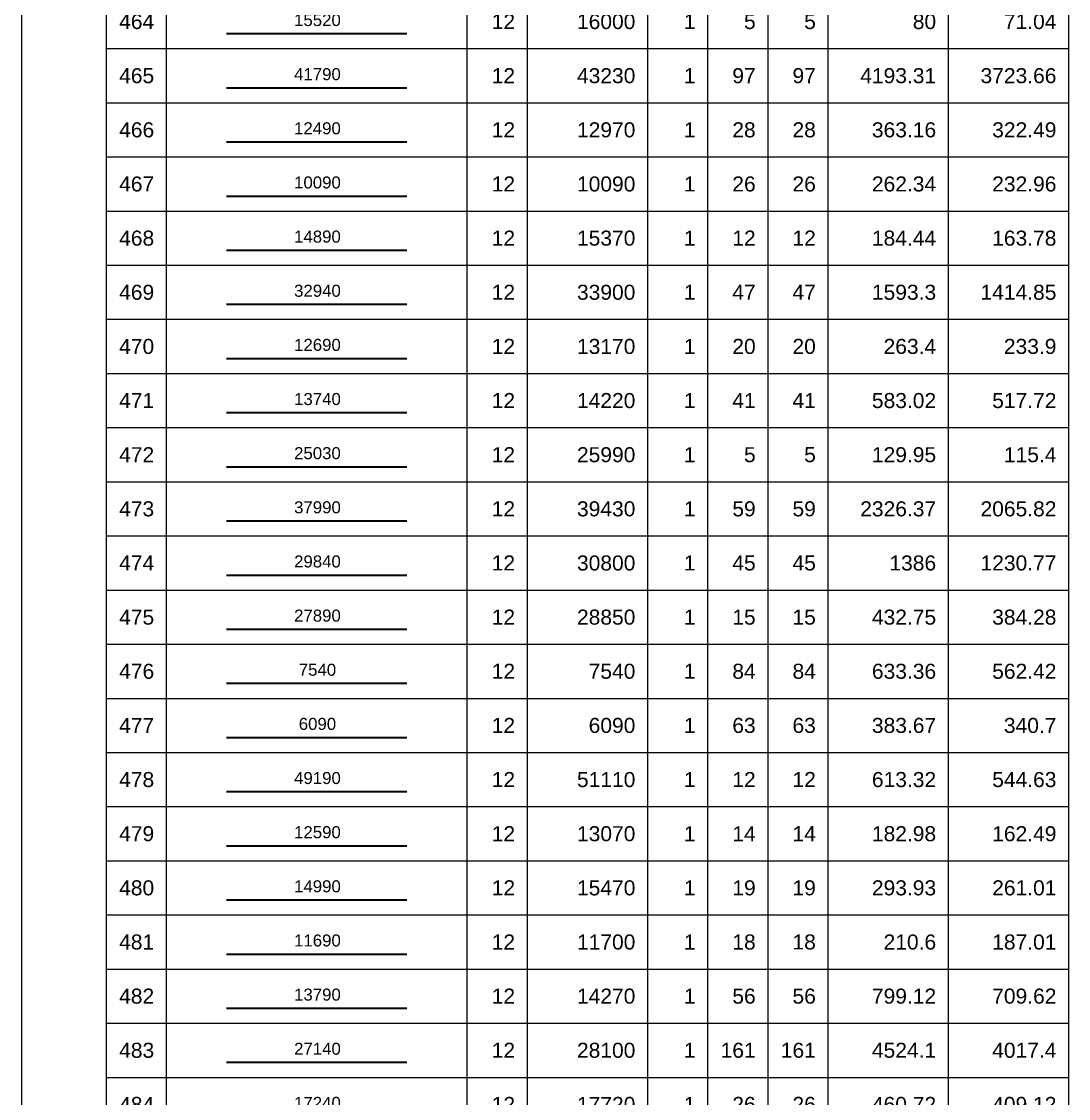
# Model space of a CAD drawing. Header units: millimetres. Extents: x -415354 to 883813, y -531490 to 486716.
# Drawn here: x 798740 to 816146, y -478742 to -460840 of the extents above; entities that cross this region are included whole.
import ezdxf
from ezdxf.enums import TextEntityAlignment as Align

# ---------------------------------------------------------------- set-up
doc = ezdxf.new("R2010")
doc.units = ezdxf.units.MM
doc.header["$MEASUREMENT"] = 0
for name, color, linetype, lineweight in [('NDC_FRAME', 7, 'Continuous', 20), ('NDC_S_REBAR', 4, 'Continuous', 35), ('NDC_S_VN TEXT', 7, 'Continuous', 20), ('NDC_Table', 3, 'Continuous', 20)]:
    doc.layers.add(name, color=color, linetype=linetype, lineweight=lineweight)
doc.styles.add('ARIAL', font='arial.ttf', dxfattribs={"width": 0.8})

# ---------------------------------------------------------------- blocks, each defined once
blk = doc.blocks.new('dang01')
at = {"layer": 'NDC_S_REBAR'}
blk.add_line((3405, -650), (6405, -650), dxfattribs=at)
at = {"layer": 'NDC_Table'}
for p, q in [((0, 0), (0, -900)), ((1405, 0), (1405, -900)), ((2405, 0), (2405, -900)), ((7405, 0), (7405, -900)), ((8405, 0), (8405, -900)), ((10405, 0), (10405, -900)), ((11405, 0), (11405, -900)), ((12405, 0), (12405, -900)), ((13405, 0), (13405, -900)), ((15405, 0), (15405, -900)), ((17405, 0), (17405, -900)), ((1405, -900), (17405, -900))]:
    blk.add_line(p, q, dxfattribs=at)
at = {"layer": 'NDC_S_VN TEXT', "style": 'ARIAL'}
for p in [(2205, -450), (8205, -450), (10205, -450), (11205, -450), (12205, -450), (13205, -450), (15205, -450), (17205, -450)]:
    blk.add_attdef('D03', text='', height=250, dxfattribs=at).set_placement(p, align=Align.MIDDLE_RIGHT)
blk.add_attdef('00000000', text='', height=200, dxfattribs=at).set_placement((4920, -425), align=Align.MIDDLE_CENTER)

msp = doc.modelspace()

# ---------------------------------------------------------------- block references
at = {"layer": 'NDC_FRAME'}
ref = msp.add_blockref('dang01', (798740.5, -460390.5), dxfattribs=at)
ref.add_attrib('D03', '464', dxfattribs={"layer": 'NDC_S_VN TEXT', "height": 250, "style": 'ARIAL'}).set_placement((800945.8, -460840.5), align=Align.MIDDLE_RIGHT)
ref.add_attrib('00000000', '15520', dxfattribs={"layer": 'NDC_S_VN TEXT', "height": 200, "style": 'ARIAL'}).set_placement((803660.1, -460815.2), align=Align.MIDDLE_CENTER)
ref.add_attrib('D03', '12', dxfattribs={"layer": 'NDC_S_VN TEXT', "height": 250, "style": 'ARIAL'}).set_placement((806945.8, -460840.5), align=Align.MIDDLE_RIGHT)
ref.add_attrib('D03', '16000', dxfattribs={"layer": 'NDC_S_VN TEXT', "height": 250, "style": 'ARIAL'}).set_placement((808945.8, -460840.5), align=Align.MIDDLE_RIGHT)
ref.add_attrib('D03', '1', dxfattribs={"layer": 'NDC_S_VN TEXT', "height": 250, "style": 'ARIAL'}).set_placement((809945.8, -460840.5), align=Align.MIDDLE_RIGHT)
ref.add_attrib('D03', '5', dxfattribs={"layer": 'NDC_S_VN TEXT', "height": 250, "style": 'ARIAL'}).set_placement((810945.8, -460840.5), align=Align.MIDDLE_RIGHT)
ref.add_attrib('D03', '5', dxfattribs={"layer": 'NDC_S_VN TEXT', "height": 250, "style": 'ARIAL'}).set_placement((811945.8, -460840.2), align=Align.MIDDLE_RIGHT)
ref.add_attrib('D03', '80', dxfattribs={"layer": 'NDC_S_VN TEXT', "height": 250, "style": 'ARIAL'}).set_placement((813945.8, -460840.5), align=Align.MIDDLE_RIGHT)
ref.add_attrib('D03', '71.04', dxfattribs={"layer": 'NDC_S_VN TEXT', "height": 250, "style": 'ARIAL'}).set_placement((815945.8, -460840.5), align=Align.MIDDLE_RIGHT)
ref = msp.add_blockref('dang01', (798740.5, -461290.5), dxfattribs=at)
ref.add_attrib('D03', '465', dxfattribs={"layer": 'NDC_S_VN TEXT', "height": 250, "style": 'ARIAL'}).set_placement((800945.8, -461740.5), align=Align.MIDDLE_RIGHT)
ref.add_attrib('00000000', '41790', dxfattribs={"layer": 'NDC_S_VN TEXT', "height": 200, "style": 'ARIAL'}).set_placement((803660.1, -461715.2), align=Align.MIDDLE_CENTER)
ref.add_attrib('D03', '12', dxfattribs={"layer": 'NDC_S_VN TEXT', "height": 250, "style": 'ARIAL'}).set_placement((806945.8, -461740.5), align=Align.MIDDLE_RIGHT)
ref.add_attrib('D03', '43230', dxfattribs={"layer": 'NDC_S_VN TEXT', "height": 250, "style": 'ARIAL'}).set_placement((808945.8, -461740.5), align=Align.MIDDLE_RIGHT)
ref.add_attrib('D03', '1', dxfattribs={"layer": 'NDC_S_VN TEXT', "height": 250, "style": 'ARIAL'}).set_placement((809945.8, -461740.5), align=Align.MIDDLE_RIGHT)
ref.add_attrib('D03', '97', dxfattribs={"layer": 'NDC_S_VN TEXT', "height": 250, "style": 'ARIAL'}).set_placement((810945.8, -461740.5), align=Align.MIDDLE_RIGHT)
ref.add_attrib('D03', '97', dxfattribs={"layer": 'NDC_S_VN TEXT', "height": 250, "style": 'ARIAL'}).set_placement((811945.8, -461740.2), align=Align.MIDDLE_RIGHT)
ref.add_attrib('D03', '4193.31', dxfattribs={"layer": 'NDC_S_VN TEXT', "height": 250, "style": 'ARIAL'}).set_placement((813945.8, -461740.5), align=Align.MIDDLE_RIGHT)
ref.add_attrib('D03', '3723.66', dxfattribs={"layer": 'NDC_S_VN TEXT', "height": 250, "style": 'ARIAL'}).set_placement((815945.8, -461740.5), align=Align.MIDDLE_RIGHT)
ref = msp.add_blockref('dang01', (798740.5, -462190.5), dxfattribs=at)
ref.add_attrib('D03', '466', dxfattribs={"layer": 'NDC_S_VN TEXT', "height": 250, "style": 'ARIAL'}).set_placement((800945.8, -462640.5), align=Align.MIDDLE_RIGHT)
ref.add_attrib('00000000', '12490', dxfattribs={"layer": 'NDC_S_VN TEXT', "height": 200, "style": 'ARIAL'}).set_placement((803660.1, -462615.2), align=Align.MIDDLE_CENTER)
ref.add_attrib('D03', '12', dxfattribs={"layer": 'NDC_S_VN TEXT', "height": 250, "style": 'ARIAL'}).set_placement((806945.8, -462640.5), align=Align.MIDDLE_RIGHT)
ref.add_attrib('D03', '12970', dxfattribs={"layer": 'NDC_S_VN TEXT', "height": 250, "style": 'ARIAL'}).set_placement((808945.8, -462640.5), align=Align.MIDDLE_RIGHT)
ref.add_attrib('D03', '1', dxfattribs={"layer": 'NDC_S_VN TEXT', "height": 250, "style": 'ARIAL'}).set_placement((809945.8, -462640.5), align=Align.MIDDLE_RIGHT)
ref.add_attrib('D03', '28', dxfattribs={"layer": 'NDC_S_VN TEXT', "height": 250, "style": 'ARIAL'}).set_placement((810945.8, -462640.5), align=Align.MIDDLE_RIGHT)
ref.add_attrib('D03', '28', dxfattribs={"layer": 'NDC_S_VN TEXT', "height": 250, "style": 'ARIAL'}).set_placement((811945.8, -462640.2), align=Align.MIDDLE_RIGHT)
ref.add_attrib('D03', '363.16', dxfattribs={"layer": 'NDC_S_VN TEXT', "height": 250, "style": 'ARIAL'}).set_placement((813945.8, -462640.5), align=Align.MIDDLE_RIGHT)
ref.add_attrib('D03', '322.49', dxfattribs={"layer": 'NDC_S_VN TEXT', "height": 250, "style": 'ARIAL'}).set_placement((815945.8, -462640.5), align=Align.MIDDLE_RIGHT)
ref = msp.add_blockref('dang01', (798740.5, -463090.5), dxfattribs=at)
ref.add_attrib('D03', '467', dxfattribs={"layer": 'NDC_S_VN TEXT', "height": 250, "style": 'ARIAL'}).set_placement((800945.8, -463540.5), align=Align.MIDDLE_RIGHT)
ref.add_attrib('00000000', '10090', dxfattribs={"layer": 'NDC_S_VN TEXT', "height": 200, "style": 'ARIAL'}).set_placement((803660.1, -463515.2), align=Align.MIDDLE_CENTER)
ref.add_attrib('D03', '12', dxfattribs={"layer": 'NDC_S_VN TEXT', "height": 250, "style": 'ARIAL'}).set_placement((806945.8, -463540.5), align=Align.MIDDLE_RIGHT)
ref.add_attrib('D03', '10090', dxfattribs={"layer": 'NDC_S_VN TEXT', "height": 250, "style": 'ARIAL'}).set_placement((808945.8, -463540.5), align=Align.MIDDLE_RIGHT)
ref.add_attrib('D03', '1', dxfattribs={"layer": 'NDC_S_VN TEXT', "height": 250, "style": 'ARIAL'}).set_placement((809945.8, -463540.5), align=Align.MIDDLE_RIGHT)
ref.add_attrib('D03', '26', dxfattribs={"layer": 'NDC_S_VN TEXT', "height": 250, "style": 'ARIAL'}).set_placement((810945.8, -463540.5), align=Align.MIDDLE_RIGHT)
ref.add_attrib('D03', '26', dxfattribs={"layer": 'NDC_S_VN TEXT', "height": 250, "style": 'ARIAL'}).set_placement((811945.8, -463540.2), align=Align.MIDDLE_RIGHT)
ref.add_attrib('D03', '262.34', dxfattribs={"layer": 'NDC_S_VN TEXT', "height": 250, "style": 'ARIAL'}).set_placement((813945.8, -463540.5), align=Align.MIDDLE_RIGHT)
ref.add_attrib('D03', '232.96', dxfattribs={"layer": 'NDC_S_VN TEXT', "height": 250, "style": 'ARIAL'}).set_placement((815945.8, -463540.5), align=Align.MIDDLE_RIGHT)
ref = msp.add_blockref('dang01', (798740.5, -463990.5), dxfattribs=at)
ref.add_attrib('D03', '468', dxfattribs={"layer": 'NDC_S_VN TEXT', "height": 250, "style": 'ARIAL'}).set_placement((800945.8, -464440.5), align=Align.MIDDLE_RIGHT)
ref.add_attrib('00000000', '14890', dxfattribs={"layer": 'NDC_S_VN TEXT', "height": 200, "style": 'ARIAL'}).set_placement((803660.1, -464415.2), align=Align.MIDDLE_CENTER)
ref.add_attrib('D03', '12', dxfattribs={"layer": 'NDC_S_VN TEXT', "height": 250, "style": 'ARIAL'}).set_placement((806945.8, -464440.5), align=Align.MIDDLE_RIGHT)
ref.add_attrib('D03', '15370', dxfattribs={"layer": 'NDC_S_VN TEXT', "height": 250, "style": 'ARIAL'}).set_placement((808945.8, -464440.5), align=Align.MIDDLE_RIGHT)
ref.add_attrib('D03', '1', dxfattribs={"layer": 'NDC_S_VN TEXT', "height": 250, "style": 'ARIAL'}).set_placement((809945.8, -464440.5), align=Align.MIDDLE_RIGHT)
ref.add_attrib('D03', '12', dxfattribs={"layer": 'NDC_S_VN TEXT', "height": 250, "style": 'ARIAL'}).set_placement((810945.8, -464440.5), align=Align.MIDDLE_RIGHT)
ref.add_attrib('D03', '12', dxfattribs={"layer": 'NDC_S_VN TEXT', "height": 250, "style": 'ARIAL'}).set_placement((811945.8, -464440.2), align=Align.MIDDLE_RIGHT)
ref.add_attrib('D03', '184.44', dxfattribs={"layer": 'NDC_S_VN TEXT', "height": 250, "style": 'ARIAL'}).set_placement((813945.8, -464440.5), align=Align.MIDDLE_RIGHT)
ref.add_attrib('D03', '163.78', dxfattribs={"layer": 'NDC_S_VN TEXT', "height": 250, "style": 'ARIAL'}).set_placement((815945.8, -464440.5), align=Align.MIDDLE_RIGHT)
ref = msp.add_blockref('dang01', (798740.5, -464890.5), dxfattribs=at)
ref.add_attrib('D03', '469', dxfattribs={"layer": 'NDC_S_VN TEXT', "height": 250, "style": 'ARIAL'}).set_placement((800945.8, -465340.5), align=Align.MIDDLE_RIGHT)
ref.add_attrib('00000000', '32940', dxfattribs={"layer": 'NDC_S_VN TEXT', "height": 200, "style": 'ARIAL'}).set_placement((803660.1, -465315.2), align=Align.MIDDLE_CENTER)
ref.add_attrib('D03', '12', dxfattribs={"layer": 'NDC_S_VN TEXT', "height": 250, "style": 'ARIAL'}).set_placement((806945.8, -465340.5), align=Align.MIDDLE_RIGHT)
ref.add_attrib('D03', '33900', dxfattribs={"layer": 'NDC_S_VN TEXT', "height": 250, "style": 'ARIAL'}).set_placement((808945.8, -465340.5), align=Align.MIDDLE_RIGHT)
ref.add_attrib('D03', '1', dxfattribs={"layer": 'NDC_S_VN TEXT', "height": 250, "style": 'ARIAL'}).set_placement((809945.8, -465340.5), align=Align.MIDDLE_RIGHT)
ref.add_attrib('D03', '47', dxfattribs={"layer": 'NDC_S_VN TEXT', "height": 250, "style": 'ARIAL'}).set_placement((810945.8, -465340.5), align=Align.MIDDLE_RIGHT)
ref.add_attrib('D03', '47', dxfattribs={"layer": 'NDC_S_VN TEXT', "height": 250, "style": 'ARIAL'}).set_placement((811945.8, -465340.2), align=Align.MIDDLE_RIGHT)
ref.add_attrib('D03', '1593.3', dxfattribs={"layer": 'NDC_S_VN TEXT', "height": 250, "style": 'ARIAL'}).set_placement((813945.8, -465340.5), align=Align.MIDDLE_RIGHT)
ref.add_attrib('D03', '1414.85', dxfattribs={"layer": 'NDC_S_VN TEXT', "height": 250, "style": 'ARIAL'}).set_placement((815945.8, -465340.5), align=Align.MIDDLE_RIGHT)
ref = msp.add_blockref('dang01', (798740.5, -465790.5), dxfattribs=at)
ref.add_attrib('D03', '470', dxfattribs={"layer": 'NDC_S_VN TEXT', "height": 250, "style": 'ARIAL'}).set_placement((800945.8, -466240.5), align=Align.MIDDLE_RIGHT)
ref.add_attrib('00000000', '12690', dxfattribs={"layer": 'NDC_S_VN TEXT', "height": 200, "style": 'ARIAL'}).set_placement((803660.1, -466215.2), align=Align.MIDDLE_CENTER)
ref.add_attrib('D03', '12', dxfattribs={"layer": 'NDC_S_VN TEXT', "height": 250, "style": 'ARIAL'}).set_placement((806945.8, -466240.5), align=Align.MIDDLE_RIGHT)
ref.add_attrib('D03', '13170', dxfattribs={"layer": 'NDC_S_VN TEXT', "height": 250, "style": 'ARIAL'}).set_placement((808945.8, -466240.5), align=Align.MIDDLE_RIGHT)
ref.add_attrib('D03', '1', dxfattribs={"layer": 'NDC_S_VN TEXT', "height": 250, "style": 'ARIAL'}).set_placement((809945.8, -466240.5), align=Align.MIDDLE_RIGHT)
ref.add_attrib('D03', '20', dxfattribs={"layer": 'NDC_S_VN TEXT', "height": 250, "style": 'ARIAL'}).set_placement((810945.8, -466240.5), align=Align.MIDDLE_RIGHT)
ref.add_attrib('D03', '20', dxfattribs={"layer": 'NDC_S_VN TEXT', "height": 250, "style": 'ARIAL'}).set_placement((811945.8, -466240.2), align=Align.MIDDLE_RIGHT)
ref.add_attrib('D03', '263.4', dxfattribs={"layer": 'NDC_S_VN TEXT', "height": 250, "style": 'ARIAL'}).set_placement((813945.8, -466240.5), align=Align.MIDDLE_RIGHT)
ref.add_attrib('D03', '233.9', dxfattribs={"layer": 'NDC_S_VN TEXT', "height": 250, "style": 'ARIAL'}).set_placement((815945.8, -466240.5), align=Align.MIDDLE_RIGHT)
ref = msp.add_blockref('dang01', (798740.5, -466690.5), dxfattribs=at)
ref.add_attrib('D03', '471', dxfattribs={"layer": 'NDC_S_VN TEXT', "height": 250, "style": 'ARIAL'}).set_placement((800945.8, -467140.5), align=Align.MIDDLE_RIGHT)
ref.add_attrib('00000000', '13740', dxfattribs={"layer": 'NDC_S_VN TEXT', "height": 200, "style": 'ARIAL'}).set_placement((803660.1, -467115.2), align=Align.MIDDLE_CENTER)
ref.add_attrib('D03', '12', dxfattribs={"layer": 'NDC_S_VN TEXT', "height": 250, "style": 'ARIAL'}).set_placement((806945.8, -467140.5), align=Align.MIDDLE_RIGHT)
ref.add_attrib('D03', '14220', dxfattribs={"layer": 'NDC_S_VN TEXT', "height": 250, "style": 'ARIAL'}).set_placement((808945.8, -467140.5), align=Align.MIDDLE_RIGHT)
ref.add_attrib('D03', '1', dxfattribs={"layer": 'NDC_S_VN TEXT', "height": 250, "style": 'ARIAL'}).set_placement((809945.8, -467140.5), align=Align.MIDDLE_RIGHT)
ref.add_attrib('D03', '41', dxfattribs={"layer": 'NDC_S_VN TEXT', "height": 250, "style": 'ARIAL'}).set_placement((810945.8, -467140.5), align=Align.MIDDLE_RIGHT)
ref.add_attrib('D03', '41', dxfattribs={"layer": 'NDC_S_VN TEXT', "height": 250, "style": 'ARIAL'}).set_placement((811945.8, -467140.2), align=Align.MIDDLE_RIGHT)
ref.add_attrib('D03', '583.02', dxfattribs={"layer": 'NDC_S_VN TEXT', "height": 250, "style": 'ARIAL'}).set_placement((813945.8, -467140.5), align=Align.MIDDLE_RIGHT)
ref.add_attrib('D03', '517.72', dxfattribs={"layer": 'NDC_S_VN TEXT', "height": 250, "style": 'ARIAL'}).set_placement((815945.8, -467140.5), align=Align.MIDDLE_RIGHT)
ref = msp.add_blockref('dang01', (798740.5, -467590.5), dxfattribs=at)
ref.add_attrib('D03', '472', dxfattribs={"layer": 'NDC_S_VN TEXT', "height": 250, "style": 'ARIAL'}).set_placement((800945.8, -468040.5), align=Align.MIDDLE_RIGHT)
ref.add_attrib('00000000', '25030', dxfattribs={"layer": 'NDC_S_VN TEXT', "height": 200, "style": 'ARIAL'}).set_placement((803660.1, -468015.2), align=Align.MIDDLE_CENTER)
ref.add_attrib('D03', '12', dxfattribs={"layer": 'NDC_S_VN TEXT', "height": 250, "style": 'ARIAL'}).set_placement((806945.8, -468040.5), align=Align.MIDDLE_RIGHT)
ref.add_attrib('D03', '25990', dxfattribs={"layer": 'NDC_S_VN TEXT', "height": 250, "style": 'ARIAL'}).set_placement((808945.8, -468040.5), align=Align.MIDDLE_RIGHT)
ref.add_attrib('D03', '1', dxfattribs={"layer": 'NDC_S_VN TEXT', "height": 250, "style": 'ARIAL'}).set_placement((809945.8, -468040.5), align=Align.MIDDLE_RIGHT)
ref.add_attrib('D03', '5', dxfattribs={"layer": 'NDC_S_VN TEXT', "height": 250, "style": 'ARIAL'}).set_placement((810945.8, -468040.5), align=Align.MIDDLE_RIGHT)
ref.add_attrib('D03', '5', dxfattribs={"layer": 'NDC_S_VN TEXT', "height": 250, "style": 'ARIAL'}).set_placement((811945.8, -468040.2), align=Align.MIDDLE_RIGHT)
ref.add_attrib('D03', '129.95', dxfattribs={"layer": 'NDC_S_VN TEXT', "height": 250, "style": 'ARIAL'}).set_placement((813945.8, -468040.5), align=Align.MIDDLE_RIGHT)
ref.add_attrib('D03', '115.4', dxfattribs={"layer": 'NDC_S_VN TEXT', "height": 250, "style": 'ARIAL'}).set_placement((815945.8, -468040.5), align=Align.MIDDLE_RIGHT)
ref = msp.add_blockref('dang01', (798740.5, -468490.5), dxfattribs=at)
ref.add_attrib('D03', '473', dxfattribs={"layer": 'NDC_S_VN TEXT', "height": 250, "style": 'ARIAL'}).set_placement((800945.8, -468940.5), align=Align.MIDDLE_RIGHT)
ref.add_attrib('00000000', '37990', dxfattribs={"layer": 'NDC_S_VN TEXT', "height": 200, "style": 'ARIAL'}).set_placement((803660.1, -468915.2), align=Align.MIDDLE_CENTER)
ref.add_attrib('D03', '12', dxfattribs={"layer": 'NDC_S_VN TEXT', "height": 250, "style": 'ARIAL'}).set_placement((806945.8, -468940.5), align=Align.MIDDLE_RIGHT)
ref.add_attrib('D03', '39430', dxfattribs={"layer": 'NDC_S_VN TEXT', "height": 250, "style": 'ARIAL'}).set_placement((808945.8, -468940.5), align=Align.MIDDLE_RIGHT)
ref.add_attrib('D03', '1', dxfattribs={"layer": 'NDC_S_VN TEXT', "height": 250, "style": 'ARIAL'}).set_placement((809945.8, -468940.5), align=Align.MIDDLE_RIGHT)
ref.add_attrib('D03', '59', dxfattribs={"layer": 'NDC_S_VN TEXT', "height": 250, "style": 'ARIAL'}).set_placement((810945.8, -468940.5), align=Align.MIDDLE_RIGHT)
ref.add_attrib('D03', '59', dxfattribs={"layer": 'NDC_S_VN TEXT', "height": 250, "style": 'ARIAL'}).set_placement((811945.8, -468940.2), align=Align.MIDDLE_RIGHT)
ref.add_attrib('D03', '2326.37', dxfattribs={"layer": 'NDC_S_VN TEXT', "height": 250, "style": 'ARIAL'}).set_placement((813945.8, -468940.5), align=Align.MIDDLE_RIGHT)
ref.add_attrib('D03', '2065.82', dxfattribs={"layer": 'NDC_S_VN TEXT', "height": 250, "style": 'ARIAL'}).set_placement((815945.8, -468940.5), align=Align.MIDDLE_RIGHT)
ref = msp.add_blockref('dang01', (798740.5, -469390.5), dxfattribs=at)
ref.add_attrib('D03', '474', dxfattribs={"layer": 'NDC_S_VN TEXT', "height": 250, "style": 'ARIAL'}).set_placement((800945.8, -469840.5), align=Align.MIDDLE_RIGHT)
ref.add_attrib('00000000', '29840', dxfattribs={"layer": 'NDC_S_VN TEXT', "height": 200, "style": 'ARIAL'}).set_placement((803660.1, -469815.2), align=Align.MIDDLE_CENTER)
ref.add_attrib('D03', '12', dxfattribs={"layer": 'NDC_S_VN TEXT', "height": 250, "style": 'ARIAL'}).set_placement((806945.8, -469840.5), align=Align.MIDDLE_RIGHT)
ref.add_attrib('D03', '30800', dxfattribs={"layer": 'NDC_S_VN TEXT', "height": 250, "style": 'ARIAL'}).set_placement((808945.8, -469840.5), align=Align.MIDDLE_RIGHT)
ref.add_attrib('D03', '1', dxfattribs={"layer": 'NDC_S_VN TEXT', "height": 250, "style": 'ARIAL'}).set_placement((809945.8, -469840.5), align=Align.MIDDLE_RIGHT)
ref.add_attrib('D03', '45', dxfattribs={"layer": 'NDC_S_VN TEXT', "height": 250, "style": 'ARIAL'}).set_placement((810945.8, -469840.5), align=Align.MIDDLE_RIGHT)
ref.add_attrib('D03', '45', dxfattribs={"layer": 'NDC_S_VN TEXT', "height": 250, "style": 'ARIAL'}).set_placement((811945.8, -469840.2), align=Align.MIDDLE_RIGHT)
ref.add_attrib('D03', '1386', dxfattribs={"layer": 'NDC_S_VN TEXT', "height": 250, "style": 'ARIAL'}).set_placement((813945.8, -469840.5), align=Align.MIDDLE_RIGHT)
ref.add_attrib('D03', '1230.77', dxfattribs={"layer": 'NDC_S_VN TEXT', "height": 250, "style": 'ARIAL'}).set_placement((815945.8, -469840.5), align=Align.MIDDLE_RIGHT)
ref = msp.add_blockref('dang01', (798740.5, -470290.5), dxfattribs=at)
ref.add_attrib('D03', '475', dxfattribs={"layer": 'NDC_S_VN TEXT', "height": 250, "style": 'ARIAL'}).set_placement((800945.8, -470740.5), align=Align.MIDDLE_RIGHT)
ref.add_attrib('00000000', '27890', dxfattribs={"layer": 'NDC_S_VN TEXT', "height": 200, "style": 'ARIAL'}).set_placement((803660.1, -470715.2), align=Align.MIDDLE_CENTER)
ref.add_attrib('D03', '12', dxfattribs={"layer": 'NDC_S_VN TEXT', "height": 250, "style": 'ARIAL'}).set_placement((806945.8, -470740.5), align=Align.MIDDLE_RIGHT)
ref.add_attrib('D03', '28850', dxfattribs={"layer": 'NDC_S_VN TEXT', "height": 250, "style": 'ARIAL'}).set_placement((808945.8, -470740.5), align=Align.MIDDLE_RIGHT)
ref.add_attrib('D03', '1', dxfattribs={"layer": 'NDC_S_VN TEXT', "height": 250, "style": 'ARIAL'}).set_placement((809945.8, -470740.5), align=Align.MIDDLE_RIGHT)
ref.add_attrib('D03', '15', dxfattribs={"layer": 'NDC_S_VN TEXT', "height": 250, "style": 'ARIAL'}).set_placement((810945.8, -470740.5), align=Align.MIDDLE_RIGHT)
ref.add_attrib('D03', '15', dxfattribs={"layer": 'NDC_S_VN TEXT', "height": 250, "style": 'ARIAL'}).set_placement((811945.8, -470740.2), align=Align.MIDDLE_RIGHT)
ref.add_attrib('D03', '432.75', dxfattribs={"layer": 'NDC_S_VN TEXT', "height": 250, "style": 'ARIAL'}).set_placement((813945.8, -470740.5), align=Align.MIDDLE_RIGHT)
ref.add_attrib('D03', '384.28', dxfattribs={"layer": 'NDC_S_VN TEXT', "height": 250, "style": 'ARIAL'}).set_placement((815945.8, -470740.5), align=Align.MIDDLE_RIGHT)
ref = msp.add_blockref('dang01', (798740.5, -471190.5), dxfattribs=at)
ref.add_attrib('D03', '476', dxfattribs={"layer": 'NDC_S_VN TEXT', "height": 250, "style": 'ARIAL'}).set_placement((800945.8, -471640.5), align=Align.MIDDLE_RIGHT)
ref.add_attrib('00000000', '7540', dxfattribs={"layer": 'NDC_S_VN TEXT', "height": 200, "style": 'ARIAL'}).set_placement((803660.1, -471615.2), align=Align.MIDDLE_CENTER)
ref.add_attrib('D03', '12', dxfattribs={"layer": 'NDC_S_VN TEXT', "height": 250, "style": 'ARIAL'}).set_placement((806945.8, -471640.5), align=Align.MIDDLE_RIGHT)
ref.add_attrib('D03', '7540', dxfattribs={"layer": 'NDC_S_VN TEXT', "height": 250, "style": 'ARIAL'}).set_placement((808945.8, -471640.5), align=Align.MIDDLE_RIGHT)
ref.add_attrib('D03', '1', dxfattribs={"layer": 'NDC_S_VN TEXT', "height": 250, "style": 'ARIAL'}).set_placement((809945.8, -471640.5), align=Align.MIDDLE_RIGHT)
ref.add_attrib('D03', '84', dxfattribs={"layer": 'NDC_S_VN TEXT', "height": 250, "style": 'ARIAL'}).set_placement((810945.8, -471640.5), align=Align.MIDDLE_RIGHT)
ref.add_attrib('D03', '84', dxfattribs={"layer": 'NDC_S_VN TEXT', "height": 250, "style": 'ARIAL'}).set_placement((811945.8, -471640.2), align=Align.MIDDLE_RIGHT)
ref.add_attrib('D03', '633.36', dxfattribs={"layer": 'NDC_S_VN TEXT', "height": 250, "style": 'ARIAL'}).set_placement((813945.8, -471640.5), align=Align.MIDDLE_RIGHT)
ref.add_attrib('D03', '562.42', dxfattribs={"layer": 'NDC_S_VN TEXT', "height": 250, "style": 'ARIAL'}).set_placement((815945.8, -471640.5), align=Align.MIDDLE_RIGHT)
ref = msp.add_blockref('dang01', (798740.5, -472090.5), dxfattribs=at)
ref.add_attrib('D03', '477', dxfattribs={"layer": 'NDC_S_VN TEXT', "height": 250, "style": 'ARIAL'}).set_placement((800945.8, -472540.5), align=Align.MIDDLE_RIGHT)
ref.add_attrib('00000000', '6090', dxfattribs={"layer": 'NDC_S_VN TEXT', "height": 200, "style": 'ARIAL'}).set_placement((803660.1, -472515.2), align=Align.MIDDLE_CENTER)
ref.add_attrib('D03', '12', dxfattribs={"layer": 'NDC_S_VN TEXT', "height": 250, "style": 'ARIAL'}).set_placement((806945.8, -472540.5), align=Align.MIDDLE_RIGHT)
ref.add_attrib('D03', '6090', dxfattribs={"layer": 'NDC_S_VN TEXT', "height": 250, "style": 'ARIAL'}).set_placement((808945.8, -472540.5), align=Align.MIDDLE_RIGHT)
ref.add_attrib('D03', '1', dxfattribs={"layer": 'NDC_S_VN TEXT', "height": 250, "style": 'ARIAL'}).set_placement((809945.8, -472540.5), align=Align.MIDDLE_RIGHT)
ref.add_attrib('D03', '63', dxfattribs={"layer": 'NDC_S_VN TEXT', "height": 250, "style": 'ARIAL'}).set_placement((810945.8, -472540.5), align=Align.MIDDLE_RIGHT)
ref.add_attrib('D03', '63', dxfattribs={"layer": 'NDC_S_VN TEXT', "height": 250, "style": 'ARIAL'}).set_placement((811945.8, -472540.2), align=Align.MIDDLE_RIGHT)
ref.add_attrib('D03', '383.67', dxfattribs={"layer": 'NDC_S_VN TEXT', "height": 250, "style": 'ARIAL'}).set_placement((813945.8, -472540.5), align=Align.MIDDLE_RIGHT)
ref.add_attrib('D03', '340.7', dxfattribs={"layer": 'NDC_S_VN TEXT', "height": 250, "style": 'ARIAL'}).set_placement((815945.8, -472540.5), align=Align.MIDDLE_RIGHT)
ref = msp.add_blockref('dang01', (798740.5, -472990.5), dxfattribs=at)
ref.add_attrib('D03', '478', dxfattribs={"layer": 'NDC_S_VN TEXT', "height": 250, "style": 'ARIAL'}).set_placement((800945.8, -473440.5), align=Align.MIDDLE_RIGHT)
ref.add_attrib('00000000', '49190', dxfattribs={"layer": 'NDC_S_VN TEXT', "height": 200, "style": 'ARIAL'}).set_placement((803660.1, -473415.2), align=Align.MIDDLE_CENTER)
ref.add_attrib('D03', '12', dxfattribs={"layer": 'NDC_S_VN TEXT', "height": 250, "style": 'ARIAL'}).set_placement((806945.8, -473440.5), align=Align.MIDDLE_RIGHT)
ref.add_attrib('D03', '51110', dxfattribs={"layer": 'NDC_S_VN TEXT', "height": 250, "style": 'ARIAL'}).set_placement((808945.8, -473440.5), align=Align.MIDDLE_RIGHT)
ref.add_attrib('D03', '1', dxfattribs={"layer": 'NDC_S_VN TEXT', "height": 250, "style": 'ARIAL'}).set_placement((809945.8, -473440.5), align=Align.MIDDLE_RIGHT)
ref.add_attrib('D03', '12', dxfattribs={"layer": 'NDC_S_VN TEXT', "height": 250, "style": 'ARIAL'}).set_placement((810945.8, -473440.5), align=Align.MIDDLE_RIGHT)
ref.add_attrib('D03', '12', dxfattribs={"layer": 'NDC_S_VN TEXT', "height": 250, "style": 'ARIAL'}).set_placement((811945.8, -473440.2), align=Align.MIDDLE_RIGHT)
ref.add_attrib('D03', '613.32', dxfattribs={"layer": 'NDC_S_VN TEXT', "height": 250, "style": 'ARIAL'}).set_placement((813945.8, -473440.5), align=Align.MIDDLE_RIGHT)
ref.add_attrib('D03', '544.63', dxfattribs={"layer": 'NDC_S_VN TEXT', "height": 250, "style": 'ARIAL'}).set_placement((815945.8, -473440.5), align=Align.MIDDLE_RIGHT)
ref = msp.add_blockref('dang01', (798740.5, -473890.5), dxfattribs=at)
ref.add_attrib('D03', '479', dxfattribs={"layer": 'NDC_S_VN TEXT', "height": 250, "style": 'ARIAL'}).set_placement((800945.8, -474340.5), align=Align.MIDDLE_RIGHT)
ref.add_attrib('00000000', '12590', dxfattribs={"layer": 'NDC_S_VN TEXT', "height": 200, "style": 'ARIAL'}).set_placement((803660.1, -474315.2), align=Align.MIDDLE_CENTER)
ref.add_attrib('D03', '12', dxfattribs={"layer": 'NDC_S_VN TEXT', "height": 250, "style": 'ARIAL'}).set_placement((806945.8, -474340.5), align=Align.MIDDLE_RIGHT)
ref.add_attrib('D03', '13070', dxfattribs={"layer": 'NDC_S_VN TEXT', "height": 250, "style": 'ARIAL'}).set_placement((808945.8, -474340.5), align=Align.MIDDLE_RIGHT)
ref.add_attrib('D03', '1', dxfattribs={"layer": 'NDC_S_VN TEXT', "height": 250, "style": 'ARIAL'}).set_placement((809945.8, -474340.5), align=Align.MIDDLE_RIGHT)
ref.add_attrib('D03', '14', dxfattribs={"layer": 'NDC_S_VN TEXT', "height": 250, "style": 'ARIAL'}).set_placement((810945.8, -474340.5), align=Align.MIDDLE_RIGHT)
ref.add_attrib('D03', '14', dxfattribs={"layer": 'NDC_S_VN TEXT', "height": 250, "style": 'ARIAL'}).set_placement((811945.8, -474340.2), align=Align.MIDDLE_RIGHT)
ref.add_attrib('D03', '182.98', dxfattribs={"layer": 'NDC_S_VN TEXT', "height": 250, "style": 'ARIAL'}).set_placement((813945.8, -474340.5), align=Align.MIDDLE_RIGHT)
ref.add_attrib('D03', '162.49', dxfattribs={"layer": 'NDC_S_VN TEXT', "height": 250, "style": 'ARIAL'}).set_placement((815945.8, -474340.5), align=Align.MIDDLE_RIGHT)
ref = msp.add_blockref('dang01', (798740.5, -474790.5), dxfattribs=at)
ref.add_attrib('D03', '480', dxfattribs={"layer": 'NDC_S_VN TEXT', "height": 250, "style": 'ARIAL'}).set_placement((800945.8, -475240.5), align=Align.MIDDLE_RIGHT)
ref.add_attrib('00000000', '14990', dxfattribs={"layer": 'NDC_S_VN TEXT', "height": 200, "style": 'ARIAL'}).set_placement((803660.1, -475215.2), align=Align.MIDDLE_CENTER)
ref.add_attrib('D03', '12', dxfattribs={"layer": 'NDC_S_VN TEXT', "height": 250, "style": 'ARIAL'}).set_placement((806945.8, -475240.5), align=Align.MIDDLE_RIGHT)
ref.add_attrib('D03', '15470', dxfattribs={"layer": 'NDC_S_VN TEXT', "height": 250, "style": 'ARIAL'}).set_placement((808945.8, -475240.5), align=Align.MIDDLE_RIGHT)
ref.add_attrib('D03', '1', dxfattribs={"layer": 'NDC_S_VN TEXT', "height": 250, "style": 'ARIAL'}).set_placement((809945.8, -475240.5), align=Align.MIDDLE_RIGHT)
ref.add_attrib('D03', '19', dxfattribs={"layer": 'NDC_S_VN TEXT', "height": 250, "style": 'ARIAL'}).set_placement((810945.8, -475240.5), align=Align.MIDDLE_RIGHT)
ref.add_attrib('D03', '19', dxfattribs={"layer": 'NDC_S_VN TEXT', "height": 250, "style": 'ARIAL'}).set_placement((811945.8, -475240.2), align=Align.MIDDLE_RIGHT)
ref.add_attrib('D03', '293.93', dxfattribs={"layer": 'NDC_S_VN TEXT', "height": 250, "style": 'ARIAL'}).set_placement((813945.8, -475240.5), align=Align.MIDDLE_RIGHT)
ref.add_attrib('D03', '261.01', dxfattribs={"layer": 'NDC_S_VN TEXT', "height": 250, "style": 'ARIAL'}).set_placement((815945.8, -475240.5), align=Align.MIDDLE_RIGHT)
ref = msp.add_blockref('dang01', (798740.5, -475690.5), dxfattribs=at)
ref.add_attrib('D03', '481', dxfattribs={"layer": 'NDC_S_VN TEXT', "height": 250, "style": 'ARIAL'}).set_placement((800945.8, -476140.5), align=Align.MIDDLE_RIGHT)
ref.add_attrib('00000000', '11690', dxfattribs={"layer": 'NDC_S_VN TEXT', "height": 200, "style": 'ARIAL'}).set_placement((803660.1, -476115.2), align=Align.MIDDLE_CENTER)
ref.add_attrib('D03', '12', dxfattribs={"layer": 'NDC_S_VN TEXT', "height": 250, "style": 'ARIAL'}).set_placement((806945.8, -476140.5), align=Align.MIDDLE_RIGHT)
ref.add_attrib('D03', '11700', dxfattribs={"layer": 'NDC_S_VN TEXT', "height": 250, "style": 'ARIAL'}).set_placement((808945.8, -476140.5), align=Align.MIDDLE_RIGHT)
ref.add_attrib('D03', '1', dxfattribs={"layer": 'NDC_S_VN TEXT', "height": 250, "style": 'ARIAL'}).set_placement((809945.8, -476140.5), align=Align.MIDDLE_RIGHT)
ref.add_attrib('D03', '18', dxfattribs={"layer": 'NDC_S_VN TEXT', "height": 250, "style": 'ARIAL'}).set_placement((810945.8, -476140.5), align=Align.MIDDLE_RIGHT)
ref.add_attrib('D03', '18', dxfattribs={"layer": 'NDC_S_VN TEXT', "height": 250, "style": 'ARIAL'}).set_placement((811945.8, -476140.2), align=Align.MIDDLE_RIGHT)
ref.add_attrib('D03', '210.6', dxfattribs={"layer": 'NDC_S_VN TEXT', "height": 250, "style": 'ARIAL'}).set_placement((813945.8, -476140.5), align=Align.MIDDLE_RIGHT)
ref.add_attrib('D03', '187.01', dxfattribs={"layer": 'NDC_S_VN TEXT', "height": 250, "style": 'ARIAL'}).set_placement((815945.8, -476140.5), align=Align.MIDDLE_RIGHT)
ref = msp.add_blockref('dang01', (798740.5, -476590.5), dxfattribs=at)
ref.add_attrib('D03', '482', dxfattribs={"layer": 'NDC_S_VN TEXT', "height": 250, "style": 'ARIAL'}).set_placement((800945.8, -477040.5), align=Align.MIDDLE_RIGHT)
ref.add_attrib('00000000', '13790', dxfattribs={"layer": 'NDC_S_VN TEXT', "height": 200, "style": 'ARIAL'}).set_placement((803660.1, -477015.2), align=Align.MIDDLE_CENTER)
ref.add_attrib('D03', '12', dxfattribs={"layer": 'NDC_S_VN TEXT', "height": 250, "style": 'ARIAL'}).set_placement((806945.8, -477040.5), align=Align.MIDDLE_RIGHT)
ref.add_attrib('D03', '14270', dxfattribs={"layer": 'NDC_S_VN TEXT', "height": 250, "style": 'ARIAL'}).set_placement((808945.8, -477040.5), align=Align.MIDDLE_RIGHT)
ref.add_attrib('D03', '1', dxfattribs={"layer": 'NDC_S_VN TEXT', "height": 250, "style": 'ARIAL'}).set_placement((809945.8, -477040.5), align=Align.MIDDLE_RIGHT)
ref.add_attrib('D03', '56', dxfattribs={"layer": 'NDC_S_VN TEXT', "height": 250, "style": 'ARIAL'}).set_placement((810945.8, -477040.5), align=Align.MIDDLE_RIGHT)
ref.add_attrib('D03', '56', dxfattribs={"layer": 'NDC_S_VN TEXT', "height": 250, "style": 'ARIAL'}).set_placement((811945.8, -477040.2), align=Align.MIDDLE_RIGHT)
ref.add_attrib('D03', '799.12', dxfattribs={"layer": 'NDC_S_VN TEXT', "height": 250, "style": 'ARIAL'}).set_placement((813945.8, -477040.5), align=Align.MIDDLE_RIGHT)
ref.add_attrib('D03', '709.62', dxfattribs={"layer": 'NDC_S_VN TEXT', "height": 250, "style": 'ARIAL'}).set_placement((815945.8, -477040.5), align=Align.MIDDLE_RIGHT)
ref = msp.add_blockref('dang01', (798740.5, -477490.5), dxfattribs=at)
ref.add_attrib('D03', '483', dxfattribs={"layer": 'NDC_S_VN TEXT', "height": 250, "style": 'ARIAL'}).set_placement((800945.8, -477940.5), align=Align.MIDDLE_RIGHT)
ref.add_attrib('00000000', '27140', dxfattribs={"layer": 'NDC_S_VN TEXT', "height": 200, "style": 'ARIAL'}).set_placement((803660.1, -477915.2), align=Align.MIDDLE_CENTER)
ref.add_attrib('D03', '12', dxfattribs={"layer": 'NDC_S_VN TEXT', "height": 250, "style": 'ARIAL'}).set_placement((806945.8, -477940.5), align=Align.MIDDLE_RIGHT)
ref.add_attrib('D03', '28100', dxfattribs={"layer": 'NDC_S_VN TEXT', "height": 250, "style": 'ARIAL'}).set_placement((808945.8, -477940.5), align=Align.MIDDLE_RIGHT)
ref.add_attrib('D03', '1', dxfattribs={"layer": 'NDC_S_VN TEXT', "height": 250, "style": 'ARIAL'}).set_placement((809945.8, -477940.5), align=Align.MIDDLE_RIGHT)
ref.add_attrib('D03', '161', dxfattribs={"layer": 'NDC_S_VN TEXT', "height": 250, "style": 'ARIAL'}).set_placement((810945.8, -477940.5), align=Align.MIDDLE_RIGHT)
ref.add_attrib('D03', '161', dxfattribs={"layer": 'NDC_S_VN TEXT', "height": 250, "style": 'ARIAL'}).set_placement((811945.8, -477940.2), align=Align.MIDDLE_RIGHT)
ref.add_attrib('D03', '4524.1', dxfattribs={"layer": 'NDC_S_VN TEXT', "height": 250, "style": 'ARIAL'}).set_placement((813945.8, -477940.5), align=Align.MIDDLE_RIGHT)
ref.add_attrib('D03', '4017.4', dxfattribs={"layer": 'NDC_S_VN TEXT', "height": 250, "style": 'ARIAL'}).set_placement((815945.8, -477940.5), align=Align.MIDDLE_RIGHT)
ref = msp.add_blockref('dang01', (798740.5, -478390.5), dxfattribs=at)
ref.add_attrib('D03', '484', dxfattribs={"layer": 'NDC_S_VN TEXT', "height": 250, "style": 'ARIAL'}).set_placement((800945.8, -478840.5), align=Align.MIDDLE_RIGHT)
ref.add_attrib('00000000', '17240', dxfattribs={"layer": 'NDC_S_VN TEXT', "height": 200, "style": 'ARIAL'}).set_placement((803660.1, -478815.2), align=Align.MIDDLE_CENTER)
ref.add_attrib('D03', '12', dxfattribs={"layer": 'NDC_S_VN TEXT', "height": 250, "style": 'ARIAL'}).set_placement((806945.8, -478840.5), align=Align.MIDDLE_RIGHT)
ref.add_attrib('D03', '17720', dxfattribs={"layer": 'NDC_S_VN TEXT', "height": 250, "style": 'ARIAL'}).set_placement((808945.8, -478840.5), align=Align.MIDDLE_RIGHT)
ref.add_attrib('D03', '1', dxfattribs={"layer": 'NDC_S_VN TEXT', "height": 250, "style": 'ARIAL'}).set_placement((809945.8, -478840.5), align=Align.MIDDLE_RIGHT)
ref.add_attrib('D03', '26', dxfattribs={"layer": 'NDC_S_VN TEXT', "height": 250, "style": 'ARIAL'}).set_placement((810945.8, -478840.5), align=Align.MIDDLE_RIGHT)
ref.add_attrib('D03', '26', dxfattribs={"layer": 'NDC_S_VN TEXT', "height": 250, "style": 'ARIAL'}).set_placement((811945.8, -478840.2), align=Align.MIDDLE_RIGHT)
ref.add_attrib('D03', '460.72', dxfattribs={"layer": 'NDC_S_VN TEXT', "height": 250, "style": 'ARIAL'}).set_placement((813945.8, -478840.5), align=Align.MIDDLE_RIGHT)
ref.add_attrib('D03', '409.12', dxfattribs={"layer": 'NDC_S_VN TEXT', "height": 250, "style": 'ARIAL'}).set_placement((815945.8, -478840.5), align=Align.MIDDLE_RIGHT)

doc.saveas('drawing.dxf')
